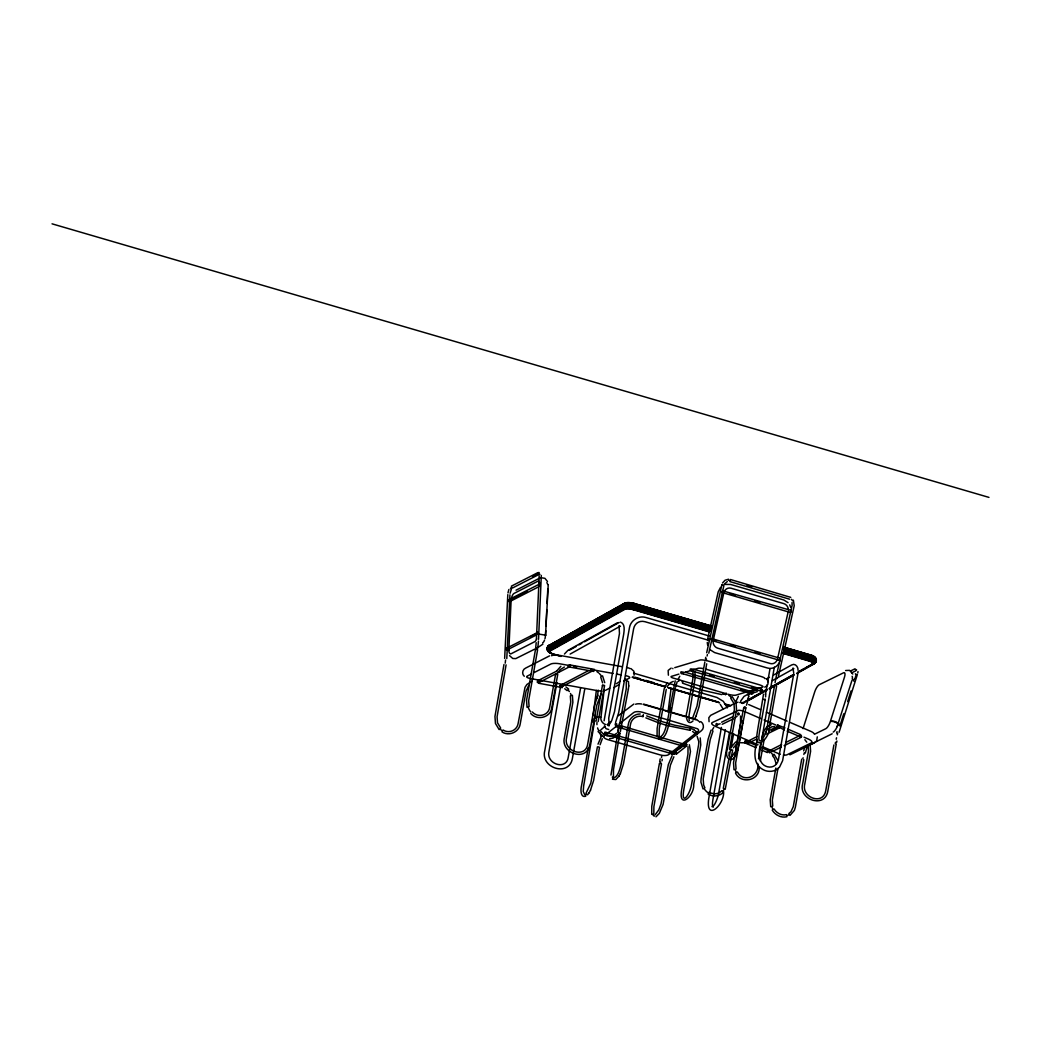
<?xml version="1.0" encoding="UTF-8"?>
<svg xmlns="http://www.w3.org/2000/svg" width="1041" height="1041" viewBox="0 0 1041 1041"><rect width="100%" height="100%" fill="white"/><g stroke="black" fill="none" stroke-linecap="round" stroke-linejoin="round"><path stroke-width="1.5" d="M735.649 749.663L743.768 707.386L744.953 707.386L745.863 707.854L737.679 750.366M538.327 682.402L538.6 683.247L562.114 687.554L562.856 685.642M593.591 670.872L594.45 669.402L570.442 665.03L569.921 665.772M610.963 775.051L617.521 734.66M618.12 728.245L617.886 732.37M683.911 745.877L684.64 744.354L620.983 725.798M688.726 717.535L694.946 679.37L695.024 671.224M763.521 694.178L757.275 732.265C753.71 753.163 770.106 738.329 769.338 727.152L776.599 686.344M765.669 693.957L765.629 696.871M793.736 673.137L792.969 668.075L793.841 668.686L772.448 680.567M796.794 673.514L814.387 663.768L815.064 662.531A8.731 2.603 10.1 0 0 811.824 660.241L783.457 651.861M814.478 657.873L815.259 657.678A8.068 2.394 10.1 0 0 812.266 655.57L783.795 647.099M798.122 671.926L812.214 664.067L814.465 663.69L816.352 661.126L815.832 658.237A8.731 2.603 10.1 0 0 812.579 655.96L784.224 647.58M507.813 594.619L504.651 658.446M509.934 594.84L506.785 658.576M536.649 638.966A6.298 2.42 -81.1 0 1 534.749 641.672L511.144 653.748A6.441 2.472 -81.1 0 1 508.828 650.443L511.092 601.034M815.715 661.764L816.196 659.539M536.414 639.265L539.199 575.868M537.299 634.307L537.403 632.238M539.654 586.096L539.628 584.014L508.463 599.85L508.203 601.269L509.57 601.685L538.861 586.695M538.548 639.317L541.307 575.413M544.964 638.732A6.298 2.42 -81.1 0 0 545.289 637.131L545.757 630.69M545.991 625.888L546.772 609.87M547.085 603.468L547.787 589.05M545.523 635.491L548.217 584.821M774.322 667.216L761.778 739.318M507.696 648.959L506.538 649.948L505.757 648.647L537.768 632.368M746.579 742.012L747.828 743.43L756.651 739.11M774.504 685.915L767.243 726.683C765.616 737.522 756.599 749.234 759.383 732.669L765.304 699.318L763.587 699.435M768.284 751.511L769.572 752.838L781.257 747.087M799.826 735.987L800.607 737.288L801.739 736.573M613.435 776.82L613.5 769.442L619.902 733.489L619.018 732.929M538.457 641.048L537.833 647.97M729.129 752.318C728.674 759.722 731.107 759.032 734.504 752.448M604.092 720.801L619.473 633.475L619.057 625.758L619.929 626.37L570.13 654.086M536.193 642.687L535.699 647.801M692.083 669.831C691.562 672.72 688.465 668.686 691.315 668.79M760.75 690.313L762.051 689.663M508.828 650.443L508.502 648.959M596.051 721.231L602.466 685.264L603.689 685.16L604.574 685.59L598.172 721.543M777.159 726.111L784.354 729.949M530.741 713.475C537.052 720.906 550.507 717.717 551.808 707.724L557.742 674.399L555.66 673.904L556.519 674.503M620.306 731.849L628.374 689.038M628.751 686.032L628.439 681.4M742.662 723.56L743.053 720.411M628.361 689.129L628.764 685.889M767.295 752.044L768.297 750.639L759.657 746.904M616.493 724.991L615.765 726.514L615.765 725.174M592.355 721.92L592.758 718.758M593.162 715.609L596.363 690.391M594.645 718.407L595.036 715.258M597.235 697.99L598.237 690.144M594.658 720.71L583.624 786.111L583.233 791.498L584.704 794.634M605.784 724.627A6.298 5.348 50.2 0 1 600.813 718.797L604.118 690.014M618.848 733.293L618.953 732.552M682.948 673.007L683.078 673.813L751.394 693.787L752.018 692.799L752.031 691.758L685.186 672.2M722.09 591.756L722.22 592.563L790.496 612.511L791.134 611.509L791.069 610.429L722.454 590.768M779.553 659.539L779.683 660.345L780.334 658.315L711.771 638.654M790.366 611.705L790.496 612.511M797.992 673.436L782.624 760.659L779.579 767.061M642.883 715.779L643.013 716.598L643.364 714.62M668.036 711.927L670.742 691.198A6.454 5.491 50.2 0 0 670.339 688.062M670.938 710.886L671.354 707.698M503.974 664.509L494.956 716.468L495.464 723.495L499.16 729.624M506.082 664.848L497.077 716.781L497.52 722.831L500.708 728.127M535.503 649.415L526.538 700.307L527.045 707.333M537.611 649.766L528.659 700.632L529.101 706.67M857.797 672.928L857.992 671.562M789.976 815.415L794.348 810.432L795.35 807.23L803.795 759.683M725.213 789.312L732.643 750.067L730.574 749.572L731.407 750.171M660.176 758.902L659.682 761.908M662.037 760.815L662.284 759.305M555.66 673.904L549.739 707.151C548.711 715.492 537.898 718.251 532.289 711.966M556.909 682.584L544.755 750.808C540.279 768.011 569.037 777.263 572.381 758.512L584.782 688.83M560.539 686.618L548.997 751.407C545.965 764.185 566.343 770.639 568.23 757.393L580.631 687.724M588.23 748.05L581.516 785.708C580.683 788.818 580.097 798.018 585.719 796.287M590.468 790.275L593.578 780.594L599.499 747.347L598.315 746.826L597.404 746.878L590.768 783.3L585.94 793.424M666.253 689.454L659.239 728.804L659.174 736.182M659.408 763.404L651.783 806.228L651.718 814.387M661.516 763.834L653.891 806.632L653.826 813.997M706.696 663.807L699.071 706.631L695.961 716.312M721.413 727.412L708.726 798.59C705.356 823.288 725.681 803.509 723.456 790.731M725.369 729.637L712.942 799.384C710.548 814.426 717.783 799.748 718.693 792.969L729.416 732.799M729.507 749.325L736.547 709.845L736.013 702.831L732.265 696.728M728.895 758.954L723.274 788.362M729.455 755.818L730.574 749.572M731.068 747.972L733.606 733.723M742.376 725.239L735.636 763.04L736.078 769.091M775.857 768.076L770.223 799.735L770.717 806.762M793.385 675.791L778.46 759.553C777.458 765.044 772.63 768.245 767.23 766.723C757.367 763.886 758.095 750.444 761.218 742.48M777.978 768.388L772.331 800.061L772.773 806.098M675.518 687.841L669.194 723.287C667.541 728.661 666.188 738.629 659.265 739.214M757.249 740.294C754.517 749.871 752.214 763.443 762.663 769.39C767.92 772.591 775.259 771.967 779.41 767.23M765.434 694.373L767.126 684.874M767.698 681.712L769.95 669.051M757.692 763.469C760.034 776.261 743.638 783.483 737.353 771.941M758.525 758.85L761.27 743.443M761.83 740.359C762.376 734.152 764.315 726.514 771.251 724.731M759.201 767.126C760.021 780.516 741.14 784.654 735.493 773.047M760.307 760.971L764.172 739.396M775.077 682.571L775.688 679.2M704.874 661.868L696.976 706.162L692.707 717.822M776.885 678.628L777.054 677.73M833.893 744.979L825.721 790.744C823.015 805.877 801.141 797.393 804.771 784.081L810.601 751.303L810.106 744.354M776.013 677.509L792.11 605.355L792.045 602.492M801.713 759.175L793.294 806.645L790.952 811.759L788.857 813.555M705.447 658.823L705.746 657.3M778.434 676.26L794.218 605.719L793.372 600.11M836.274 743.977L827.777 791.329C824.784 808.766 798.187 799.722 802.65 783.834L808.48 751.055L808.05 745.018M507.982 592.928L508.867 589.518M510.103 593.253L511.391 589.193M634.06 675.167L633.93 671.289L630.872 668.53M802.923 758.655L803.105 757.77M706.683 652.72L721.868 584.795M708.778 653.214L723.937 585.341M836.587 742.493L836.899 741.01M744.718 741.739L744.822 742.832L756.117 747.698M707.555 639.551L718.199 591.848L720.528 587.384M713.254 640.28L723.859 592.745M675.817 686.513L677.223 681.543M692.877 669.91L692.772 668.96L761.075 688.986L761.062 690.326L760.516 691.055L692.213 671.042L692.148 669.962M744.822 707.62L744.992 706.826M777.809 657.665L788.232 611.522M562.036 686.461L562.114 687.554M805.305 753.111L807.139 746.683M833.203 732.096A6.441 2.043 -65.4 0 0 837.172 726.566L851.863 680.658M836.639 733.072L837.029 731.615M606.239 732.291C602.869 731.368 606.291 734.204 605.693 734.491L674.021 754.361L674.659 753.359L674.594 752.279L618.679 736.026M803.678 750.873L804.615 747.607M839.085 732.252L857.394 674.464M750.925 692.746L751.407 694.191L752.721 693.827M682.571 673.02C681.152 675.726 679.5 670.443 682.232 672.005M559.928 685.642L588.243 670.755M618.354 730.912L626.253 688.83L626.305 681.699M765.369 733.58L765.89 731.953M778.148 726.371L778.616 727.815L779.995 727.217M598.015 744.172L601.815 735.167M600.084 744.744L602.297 738.72M675.206 680.827L667.099 722.831C665.615 728.401 663.976 735.792 659.552 737.223M746.449 705.251L747.451 702.115M803.066 728.622L814.739 691.81A6.454 2.043 -65.4 0 1 819.267 684.705L843.574 672.785A6.454 2.043 -65.4 0 1 844.446 677.249L830.315 721.634A6.441 2.043 -65.4 0 1 825.786 728.713L814.387 734.295M678.732 680.424L679.448 679.474L678.667 681.348M840.399 724.406L843.783 713.762M847.647 701.608L851.031 690.964M854.908 678.81L856.353 674.256M568.88 665.602L569.401 664.861M799.826 735.545L799.787 736.573L800.659 734.634L787.816 729.103M762.337 690.69L761.4 691.484L760.411 690.677M837.172 726.566L838.122 724.588A4.307 1.952 14.8 0 0 835.975 721.933A4.307 1.952 14.8 0 0 830.952 721.309L830.913 721.426A4.307 1.457 17.7 0 1 835.832 722.428A4.307 1.457 17.7 0 1 838.096 724.705M725.668 693.827L726.293 693.15L725.486 694.854M615.569 722.441L618.679 712.669L633.605 628.868C634.62 623.325 639.525 620.137 644.965 621.711L708.856 640.358M620.345 773.606L623.455 763.925L630.469 724.536C631.262 718.745 637.261 714.868 643.013 716.598M692.759 670.313L692.317 671.016M735.467 702.363L738.355 696.351M744.809 741.465L745.395 740.75L756.807 745.668M711.042 730.17L708.14 739.11L701.1 778.616L700.905 782.129L703.065 788.948M713.02 730.964L710.222 739.591L703.209 778.941L703.651 784.992L704.926 787.842M777.458 659.2L776.768 660.645A6.298 5.843 76.1 0 1 770.249 663.52L717.73 648.192A6.441 5.973 76.1 0 1 713.111 641.972M597.872 695.18L594.684 704.848L587.671 744.224C585.458 758.993 562.96 751.212 566.603 737.627L572.875 702.259L572.381 695.245M587.566 794.843L589.128 792.722M612.459 779.254L615.83 779.527L619.005 776.065M589.037 792.878L590.533 790.171M618.914 776.222L620.41 773.502M678.381 678.771L679.773 676.221M672.122 755.584L668.335 764.575L661.035 803.821L658.823 809.846L655.101 814.856M694.529 718.928L696.026 716.208M673.865 756.833L670.404 765.148L663.104 804.394L659.304 813.398L655.986 816.808M740.58 701.166L744.042 696.416L756.833 689.285M736.351 753.489C732.239 765.018 723.872 758.408 727.399 748.934L734.412 709.546L733.97 703.508L730.73 698.238M601.099 693.866L596.766 705.33L589.74 744.809C586.604 762.48 560.162 753.15 564.469 737.392L570.754 702.011L570.325 695.909M796.612 673.488L815.363 662.623L806.905 667.333M604.04 690.808L603.233 691.315M717.626 725.122C715.531 727.282 715.31 721.79 717.548 724.055M782.416 653.241L808.844 660.957A6.454 1.913 10.1 0 1 812.657 663.638L815.038 663.117L816.118 661.269A9.577 2.85 10.1 0 0 812.566 658.771L784.016 650.326M731.407 746.904L735.779 741.921M733.358 747.854L736.885 743.781M746.631 741.869L756.989 736.56M768.362 751.264L781.596 744.536M799.904 735.727L801.414 735.545M840.594 725.681L840.66 724.406M528.503 685.915L526.069 691.107L520.227 723.885C519.134 732.161 508.841 736.599 501.983 731.862M556.493 671.25L560.878 666.253M558.444 672.187L559.993 669.818L564.391 667.021M567.905 665.615L569.596 665.641M569.674 666.695L538.652 682.701L537.286 682.297L537.546 680.866L557.078 670.911M590.702 669.714L592.511 670.001M667.099 682.818L664.171 688.895L657.131 728.414L657.066 736.573M667.151 686.618L670.378 682.831M616.858 725.017C614.737 727.204 614.502 721.712 616.793 723.963M722.506 582.999L725.07 580.214L728.557 579.225M724.432 584.001L727.321 581.568M778.941 663.208C776.833 667.177 771.967 669.324 767.633 668.062L714.633 652.59L710.365 649.935M564.443 654.034L567.8 650.469L617.664 622.648M683.299 672.018L683.078 673.813M748.18 695.674L749.65 693.709M600.93 729.845L604.821 726.41M777.536 725.122L784.979 727.893M542.868 644.184L537.755 647.58M765.304 699.422L764.641 699.63M619.902 733.489L618.966 733.684M815.806 658.836C817.055 660.996 815.09 664.822 812.214 664.067L814.908 663.273M816.378 660.332L815.61 661.868L816.222 658.927A9.252 2.746 10.1 0 0 812.787 656.52L784.302 648.101M554.046 643.364L549.154 645.433A8.055 2.394 10.1 0 0 549.128 646.071M561.281 656.364L553.513 654.099A6.454 1.913 10.1 0 1 550.142 651.002C546.798 650.391 546.902 644.847 550.455 644.821L625.16 603.155M550.871 653.032A8.718 2.589 10.1 0 1 547.657 650.078L624.066 607.45A8.731 2.603 10.1 0 1 632.043 607.749L710.391 630.534M812.969 664.171L813.502 663.143A7.287 2.173 10.1 0 0 810.796 661.23L782.754 652.967M813.711 664.067L814.322 662.935A8.068 2.394 10.1 0 0 811.329 660.827L783.105 652.499M815.038 663.117L815.676 661.959A9.252 2.746 10.1 0 0 812.24 659.552L783.769 651.132M624.951 680.254L624.027 680.515M682.154 746.813C681.426 747.75 671.107 753.111 676.377 754.087L686.761 745.916C684.093 746.761 685.733 742.116 687.138 744.731M676.377 754.087L676.754 753.216M693.059 720.879C687.333 726.774 685.004 715.818 687.008 711.745L692.851 678.979L692.916 671.614M751.068 692.538L752.643 692.772M739.097 714.738C736.494 716.195 737.64 710.938 739.279 713.71M509.57 601.685L509.83 600.254L508.463 599.85M539.147 584.144L538.783 585.315L539.785 586.122M536.792 632.355L536.544 633.787L537.677 634.294M538.652 682.701L538.913 681.269M559.915 685.915C560.878 688.986 563.311 684.34 560.344 685.004M561.45 686.852L592.329 671.003M616.897 733.202L612.42 736.078L606.825 735.961M618.406 734.725L612.954 738.16L609.571 738.576M767.321 729.676L771.771 726.813L774.517 726.475M778.291 726.163L779.449 726.019M721.829 790.653C718.576 794.374 713.358 794.673 709.129 792.175M723.313 792.188C719.552 796.56 712.825 797.029 708.075 794.049M604.105 733.918L605.459 732.786M605.914 733.684L606.396 732.565L605.693 734.491M674.594 752.279L674.021 754.361M508.815 648.881L508.489 649.103A4.307 1.08 2.7 0 0 508.45 649.389M607.293 724.458L610.976 721.543M618.367 715.701L633.878 704.041M604.287 735.792L616.545 726.111M618.992 724.172L633.683 712.551A6.454 2.55 7.7 0 1 642.141 712.213L697.418 728.739A6.454 2.55 7.7 0 1 698.095 731.368L668.699 754.595A6.454 2.55 7.7 0 1 660.254 754.933L607.554 739.539A6.454 2.55 7.8 0 1 603.819 736.377M671.536 754.322L701.1 730.964C704.406 728.817 704.067 723.599 700.788 721.608M745.863 707.854L744.953 707.906M735.18 717.613L737.067 716.286M619.955 681.361L616.35 683.729M619.304 684.405L613.917 687.567M832.162 733.775L806.944 746.254M732.161 717.028L721.608 722.22M733.306 718.85L722.194 724.289M624.431 603.246L548.438 645.719A8.718 2.589 10.1 0 0 548.958 647.229M562.504 638.654L565.315 637.079M568.139 635.504L570.949 633.93M597.729 619.005L600.553 617.43M603.364 615.856L611.822 611.145M614.632 609.571L617.456 607.996M569.271 650.287L576.207 646.422M578.978 644.873L581.75 643.325M584.521 641.776L619.174 622.453M766.657 678.875L769.416 677.34M773.58 675.023L791.589 664.978C795.09 662.805 798.356 666.891 798.044 670.274M741.752 703.352L767.113 689.207M771.342 686.852L793.893 674.282M746.254 701.166L757.536 694.868M760.359 693.306L763.17 691.731M770.223 687.789L774.465 685.433M777.276 683.859L792.8 675.206M798.434 672.057L804.081 668.908M742.493 703.482L766.449 690.118M769.273 688.543L793.802 675.062M746.696 701.517L767.178 690.027M769.26 688.934L793.971 675.075M511.339 586.174L537.703 572.693M532.589 576.519L538.119 573.682M512.276 588.113L538.548 574.671M516.05 590.182L539.928 577.976M509.023 600.761L527.149 591.483M530.389 636.832L535.959 633.982M507.279 649.857L536.518 634.906M534.957 649.024L515.776 658.602L512.758 658.485L509.53 655.622M549.518 655.882L525.705 668.062C522.465 669.324 521.528 674.008 524.274 676.273M531.365 673.995L527.188 676.13A6.454 1.666 3.9 0 0 530.429 678.537L597.04 690.586A6.454 1.653 4 0 0 600.332 690.938M534.15 672.564L550.871 664.015A6.454 1.666 4 0 1 559.394 663.729L570.481 665.733M605.55 690.3L609.727 688.166M623.663 681.035L629.232 678.185A6.454 1.666 4 0 0 625.992 675.778M712.291 626.227L634.255 603.598A6.454 1.913 10.1 0 0 625.914 603.286M725.772 704.562L729.181 705.395A6.454 1.913 10.1 0 0 730.782 705.785M768.453 730.925L777.054 726.696M771.862 730.444L779.032 726.917M766.683 734.178L779.579 727.841M785.89 742.415L798.798 736.065M784.133 745.668L801.336 737.197M734.556 703.495L710.665 715.349L708.817 717.73L709.077 721.699M850.809 670.872L855.077 668.777M851.655 672.85L855.923 670.768M789.937 754.816L814.426 742.819L816.691 740.841L817.289 736.872M549.7 644.913L547.371 646.981A9.538 2.837 10.1 0 0 547.956 648.556M619.837 626.357L620.449 626.305M670.742 682.532L673.28 681.413M506.173 648.023L507.149 648.036M532.367 681.035L526.915 684.471L525.015 687.333L518.158 723.313C517.169 730.353 509.088 733.944 503.037 729.988M537.546 680.866L538.744 681.048M592.147 671.172L590.611 670.235M746.957 741.491L748.141 741.673M768.687 750.886L769.872 751.082M671.159 668.101L668.14 670.443L668.387 675.193M764.706 687.112C768.544 686.24 769.429 680.775 766.163 678.654M675.18 752.305L676.156 752.331M623.195 604.027L624.314 603.624A9.252 2.746 10.1 0 1 632.772 603.949L711.237 626.76M674.763 667.658L699.968 660.059A6.454 1.275 12.3 0 1 704.939 660.293M678.901 674.113L671.484 676.351A6.454 1.262 12.3 0 0 672.369 677.821L726.137 693.709M684.835 672.33L698.173 668.296A6.454 1.262 12.3 0 1 703.143 668.543M753.19 692.877L757.275 691.64M736 702.792L738.043 702.194M845.617 670.521L849.586 670.365L852.813 674.074M722.272 592.55L722.779 590.494M711.237 627.424L632.681 604.6A9.577 2.85 10.1 0 0 623.936 604.261L548.021 646.37L548.256 649.519L550.142 651.002L624.834 609.349A6.454 1.913 10.1 0 1 633.175 609.675L634.958 605.94L634.555 603.533L711.992 626.305M814.556 657.274A7.287 2.173 10.1 0 0 811.85 655.375L785.057 647.632M761.075 688.986L760.529 689.715L761.999 689.272M752.031 691.758L751.394 693.787M667.437 725.564L689.871 730.275L690.56 728.999L690.508 728.232L674.516 725.2L660.228 721.075M613.813 777.861C618.133 776.599 619.981 768.87 621.36 763.456L628.387 723.989C629.298 718.342 634.49 713.866 640.228 713.996M728.986 705.486C728.518 703.82 728.791 706.956 724.523 704.028M712.057 638.393L711.602 640.436L779.683 660.345M569.856 666.813L570.442 665.03M777.328 726.943L777.9 724.848M537.95 572.628L539.212 572.55M540.904 577.703L544.937 578.315L547.488 581.542M538.6 683.247L539.121 681.295M603.442 690.834L604.665 690.612M725.265 584.417L730.6 584.456L783.782 599.98L788.063 602.648M608.712 729.52L606.031 728.661L604.444 725.915M689.428 720.567L688.986 719.292M739.266 742.701L744.94 742.806L745.486 740.789M786.489 814.635C781.622 815.871 776.56 813.138 774.049 808.948M786.892 816.73C781.153 818.187 775.129 815.012 772.201 810.054M739.787 702.571L740.997 702.493A6.454 2.16 16.3 0 1 744.042 702.896M539.056 634.125L545.861 635.205M659.812 737.184L659.408 736.833M550.455 644.821L551.223 644.939M568.88 666.826L567.983 666.656M854.245 679.239L853.1 679.968L854.14 681.308M721.79 694.607L701.907 690.105L682.48 683.13M621.802 666.617L559.967 655.44A6.454 1.653 3.9 0 0 551.457 655.713M573.656 666.305L576.831 666.891M591.093 669.467L613.305 673.475M616.467 674.048L621.23 674.919M570.091 667.151L593.76 671.432M603.351 685.707L602.453 685.342M548.386 647.84A9.226 2.746 10.1 0 1 547.813 646.318L626.083 602.817A7.287 2.173 10.1 0 1 632.759 603.077L634.802 603.663M728.752 705.056L725.369 704.08M711.341 639.278L716.468 640.775M617.599 725.928L622.258 727.282M615.765 726.514L684.08 746.423M607.814 732.864L615.582 735.115M669.649 751.966L674.308 753.32M52.05 223.828L988.95 497.39M730.418 579.499L790.744 597.365M747.1 585.484L751.719 586.838M729.884 581.581L789.612 599.213M730.262 593.799L734.92 595.153M755.089 601.047L759.748 602.401M711.159 626.24L632.811 603.468A8.731 2.603 10.1 0 0 624.821 603.155M784.302 648.751L812.852 657.196A9.577 2.85 10.1 0 1 816.404 659.695M711.133 628.178L632.564 605.355A9.681 2.876 10.1 0 0 623.715 605.003L547.124 647.749A9.655 2.876 10.1 0 0 547.722 649.337M782.65 649.063L812.774 657.964A9.681 2.876 10.1 0 1 816.365 660.501M710.951 628.998L632.408 606.161A9.577 2.85 10.1 0 0 623.65 605.823L547.085 648.556A9.538 2.837 10.1 0 0 547.683 650.131M710.704 629.792L632.225 606.981A9.252 2.746 10.1 0 0 623.78 606.656L547.267 649.35A9.226 2.746 10.1 0 0 549.01 651.692M710.04 631.158L631.874 608.425A8.068 2.394 10.1 0 0 624.496 608.139L548.217 650.69A8.055 2.394 10.1 0 0 551.183 653.423L560.943 656.429M709.689 631.627L631.705 608.946A7.287 2.173 10.1 0 0 625.042 608.686L548.906 651.145A7.287 2.16 10.1 0 0 551.6 653.618M709.35 631.913L633.175 609.675L634.45 603.507M709.155 635.973L645.836 617.482C638.667 615.231 630.599 620.345 629.454 627.749L614.489 711.745L611.744 720.554L609.519 724.276L607.749 725.33L609.141 725.863L608.738 718.16L623.676 634.255C624.197 630.273 625.316 623.897 620.54 622.115M730.418 644.847L735.063 646.201M755.193 652.082L759.839 653.436M706.384 669.298L759.084 684.692A6.454 1.262 12.3 0 1 762.572 687.112L735.896 695.154A6.454 1.275 12.3 0 1 727.685 694.152M709.572 675.01L714.23 676.377M734.412 682.284L739.071 683.651M751.485 687.294L756.143 688.661M740.802 689.571L745.46 690.938M633.54 673.124L716.924 697.47L723.339 701.335L727.347 707.854M635.036 677.21L639.695 678.576M645.927 680.385L653.709 682.662M633.579 677.275L664.692 686.357M669.35 687.724L691.133 694.087M694.243 694.998L717.587 701.803M632.212 677.17L665.446 686.787M667.984 687.62L719.305 702.597M632.473 677.314L665.134 686.852M668.244 687.763L690.014 694.113M693.124 695.024L719.552 702.74M643.872 704.184L696.819 719.643M643.195 704.38L660.254 709.363M664.9 710.717L667.997 711.628M672.655 712.981L685.056 716.598M688.153 717.509L695.895 719.773M666.123 725.2L659.591 723.131M658.94 720.658L646.695 715.883M658.289 722.701L645.875 717.861M787.152 731.146L799.787 736.573M748.674 704.562L760.503 709.663M766.41 712.213L787.1 721.127M790.054 722.402L810.731 731.329A6.454 2.16 16.3 0 1 813.919 733.437M744.927 711.706L761.179 718.719M764.133 719.995L775.948 725.083M804.029 737.197L808.454 739.11A6.454 2.16 16.4 0 1 811.368 742.858L787.035 754.777A6.454 2.16 16.3 0 1 783.483 754.998M758.043 744.757L715.193 726.28A6.454 2.16 16.3 0 1 712.291 722.532L738.72 710.274A6.454 2.16 16.3 0 1 743.378 711.12M762.48 746.67L778.733 753.684A6.454 2.16 16.3 0 0 780.282 754.257M761.765 750.145L767.412 752.578M693.631 729.585L690.43 728.18L689.871 730.275M682.063 681.79L682.87 682.141M840.269 724.015L838.968 724.367L839.553 725.876M697.327 720.281L698.485 720.893M810.223 654.815C807.92 667.385 812.67 657.431 809.924 654.893A6.454 1.913 10.1 0 1 813.737 657.574M692.317 669.532L693.28 670.066M564.743 688.726L567.124 690.625M814.53 657.821L815.246 658.237M692.525 731.433L694.946 733.319M693.683 729.624L696.481 731.81M565.927 686.93L568.685 689.129M604.196 734.79L599.902 730.431M603.025 736.599L598.055 731.55M720.255 704.354L723.248 709.22M804.875 739.709L806.762 742.168M774.062 754.218L777.744 760.372M772.5 755.714L774.4 758.173L776.261 764.068M713.358 807.087L711.953 806.541L712.747 805.903M600.956 735.922L600.032 732.812M689.35 744.731L690.469 751.446L683.768 789.963C680.944 806.554 690.027 794.817 691.627 783.977L698.628 744.627L698.784 741.569L697.093 736.247M602.557 675.856L604.73 682.662M600.696 676.975L602.583 682.857M789.69 604.86L790.757 607.423M740.554 716.065L740.554 723.248L733.515 762.793L734.009 769.754M700.229 737.913L700.762 744.927L693.722 784.446C694.451 796.248 678.068 810.08 681.66 789.572L687.958 754.139L688.023 746.787M707.255 642.44L707.672 645.173M625.433 602.882A8.068 2.394 10.1 0 1 632.811 603.168M549.934 645.862A7.287 2.16 10.1 0 1 549.96 645.29M598.978 730.99A12.908 11.477 62.9 0 1 597.586 727.919M596.948 724.653A12.908 11.477 62.9 0 1 596.974 722.454M530.767 711.901A12.908 11.477 62.9 0 1 528.073 707.008M502.517 730.925A12.908 11.477 62.9 0 1 499.94 728.882M536.766 647.879A133.768 118.908 62.9 0 1 536.557 649.584M596.987 671.705A12.908 11.477 62.9 0 1 598.757 673.007M599.564 673.761A12.908 11.477 62.9 0 1 601.62 676.416M625.498 679.2A12.908 4.502 -73.3 0 1 627.294 681.139M567.905 689.871A12.882 11.451 62.9 0 1 569.349 691.588M570.494 693.501A12.882 11.451 62.9 0 1 571.353 695.583M505.562 660.059A170.49 137.269 75.1 0 1 505.223 663.143M510.454 588.659A6.454 2.485 -81.1 0 1 511.808 587.15M539.394 573.851A6.454 2.485 -81.1 0 1 539.902 574.554M626.565 667.476A6.454 1.666 4 0 1 629.948 668.621M511.248 599.369A6.454 2.485 -81.1 0 1 514.02 593.435L537.69 581.32A6.454 2.485 -81.1 0 1 539.824 583.272M546.811 582.713A6.454 2.485 -81.1 0 1 547.67 584.508M544.495 640.202A6.298 2.42 -81.1 0 1 542.595 642.909M613.058 778.369A12.908 4.216 -73.7 0 1 612.381 777.015M586.747 794.14A12.908 4.216 -73.7 0 1 585.393 795.272M661.699 756.104A170.49 84.1 -69.7 0 1 661.477 757.601M660.736 762.116A170.49 84.1 -69.7 0 1 660.462 763.626M654.438 816.092A12.908 4.216 -73.7 0 1 652.772 814.192M695.713 732.565A12.882 11.568 60.9 0 1 697.171 734.269M635.622 704.25A6.454 2.55 7.7 0 1 641.594 704.002M699.279 721.582A6.454 2.55 7.7 0 1 699.682 722.272M594.606 718.824A4.307 1.614 0.6 0 1 597.339 717.171M598.445 717.08A4.307 1.614 0.6 0 1 600.657 717.236M736.664 750.014A12.908 4.216 -73.7 0 1 735.427 752.968M658.81 737.731A12.908 4.216 -73.7 0 1 658.12 736.377M747.672 698.797A12.908 4.216 -73.7 0 1 749.052 696.299M728.882 695.44A12.908 11.581 60.9 0 1 731.498 697.483M706.201 660.567A170.49 84.1 -69.7 0 1 706.488 659.057M707.099 656.012A170.49 84.1 -69.7 0 1 707.412 654.49M728.583 580.305A6.454 5.999 76.1 0 1 730.144 580.54M791.446 599.317A6.454 5.999 76.1 0 1 792.435 600.657M672.889 668.686A6.454 1.262 12.3 0 1 672.876 668.348M706.592 660.632A6.454 1.275 12.3 0 1 708.192 661.048L760.88 676.442A6.454 1.262 12.4 0 1 764.797 678.628M724.419 591.197A6.454 5.999 76.1 0 1 731.094 588.23L783.782 603.611A6.454 5.999 76.1 0 1 788.401 609.857M708.414 640.423A4.307 0.755 12.6 0 1 710.04 639.59M778.395 659.63A4.307 0.911 19.1 0 1 779.982 661.048M708.518 640.163A4.307 0.937 19.8 0 1 710.17 639.213M708.609 793.112A12.908 11.425 63.9 0 1 704.002 788.388M724.237 788.844A12.908 11.425 63.9 0 1 722.571 791.42M773.125 809.508A12.908 11.425 63.9 0 1 771.745 806.437M789.416 814.478A12.908 11.425 63.9 0 1 786.684 815.689M736.429 772.5A12.908 11.425 63.9 0 1 735.05 769.416M803.86 754.465A133.768 118.336 63.9 0 1 804.277 752.812M771.615 753.515A12.908 11.425 63.9 0 1 773.281 754.972M712.291 729.988A12.908 4.632 -73 0 1 713.749 727.516M720.151 723.794A177.959 63.93 -73 0 1 718.433 724.224M835.233 743.729A170.49 136.189 75.7 0 1 835.546 742.233M836.209 739.253A170.49 136.189 75.7 0 1 836.548 737.783M837.276 734.842A170.49 136.189 75.7 0 1 837.667 733.385M855.494 669.779A6.454 2.043 -65.4 0 1 856.6 669.897M852.111 676.299A6.454 2.043 -65.4 0 1 852.241 679.213M855.338 673.891L855.429 673.826M721.96 584.847L723.313 585.341L722.103 584.938M725.928 694.139L722.792 693.67L725.928 694.139"/></g></svg>
